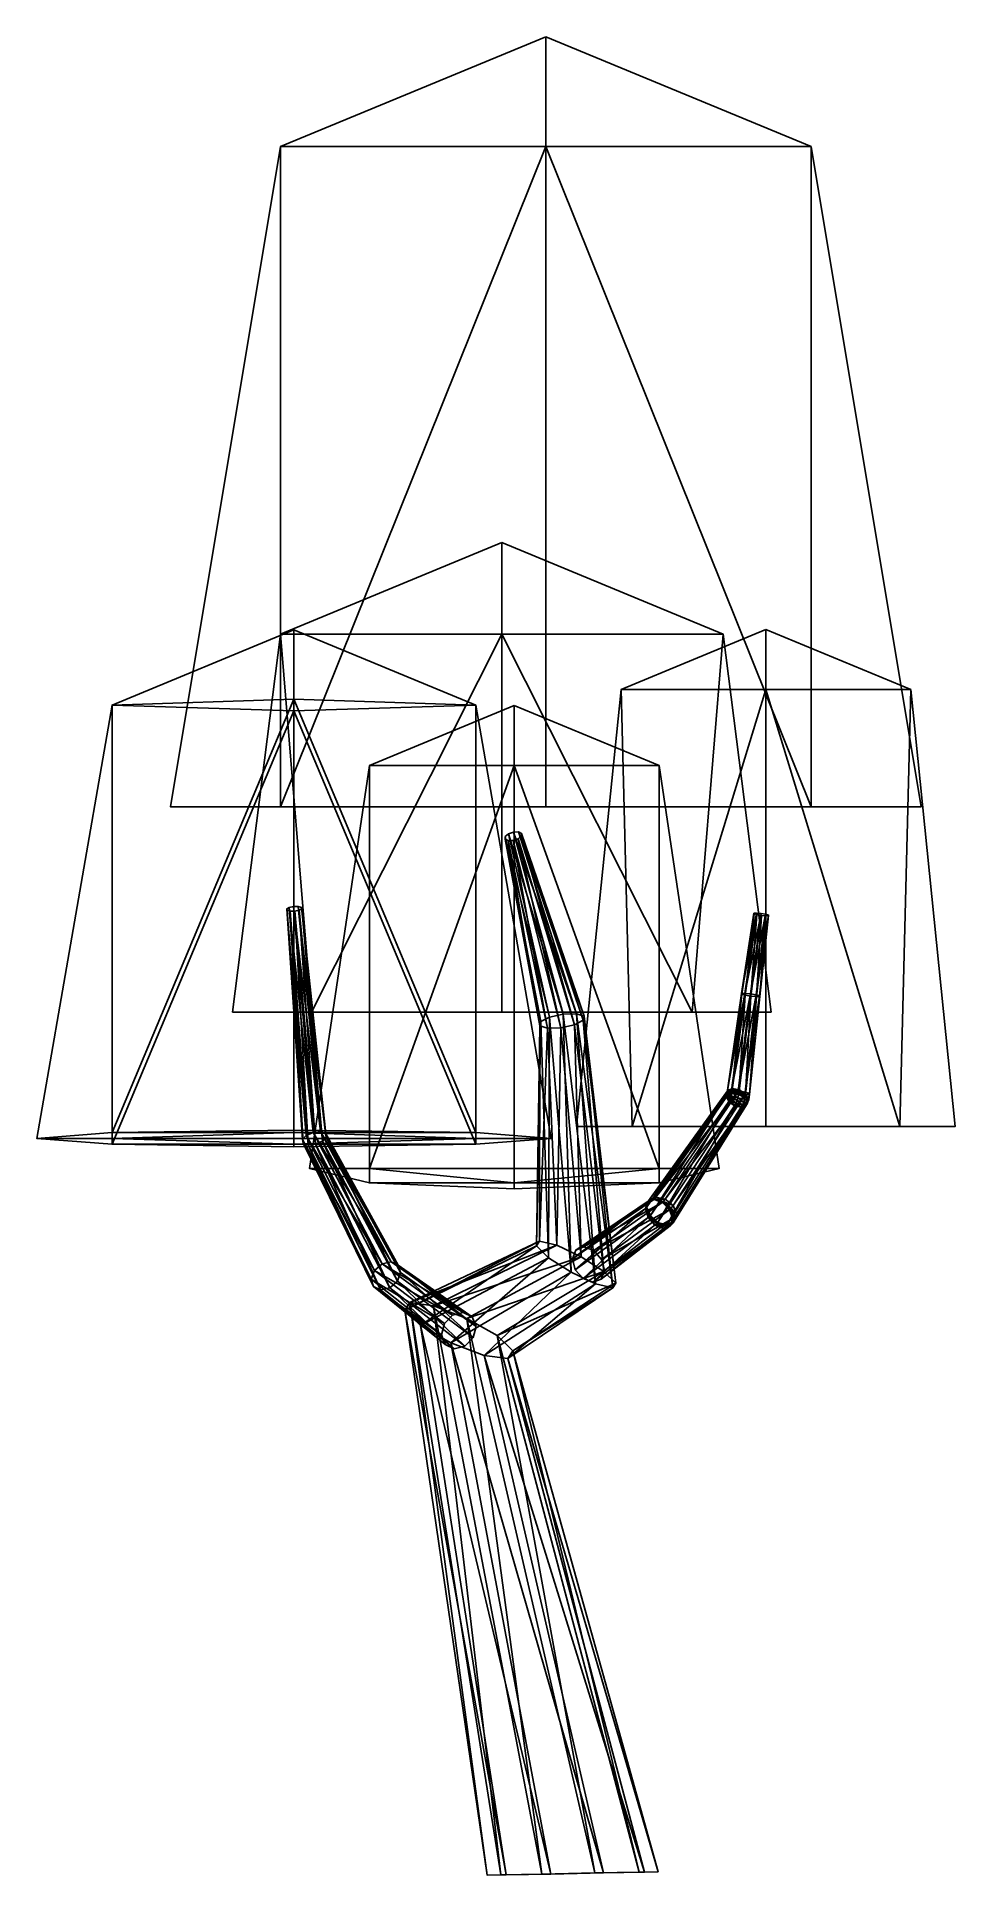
# Model space of a CAD drawing. Extents: x -296 to 214, y -1 to 1020.
import ezdxf

# ---------------------------------------------------------------- set-up
doc = ezdxf.new("R2010")
doc.units = 0
for name, color, linetype in [('bark', 250, 'CONTINUOUS'), ('leaf', 250, 'CONTINUOUS'), ('leaf_2', 250, 'CONTINUOUS'), ('leaf_3', 250, 'CONTINUOUS'), ('leaf_4', 250, 'CONTINUOUS'), ('leaf_5', 250, 'CONTINUOUS')]:
    doc.layers.add(name, color=color, linetype=linetype)

msp = doc.modelspace()

# ---------------------------------------------------------------- meshes
at = {"layer": 'bark'}
mesh = msp.add_polyface(dxfattribs=at)
corners = [(-145.708336, 404.7042, -145.071277), (-141.614511, 405.166074, -146.216511), (-153.117051, 534.656394, -183.393281), (-137.791194, 406.874628, -145.005122), (-150.676476, 535.154637, -182.468711), (-135.698763, 409.177251, -141.899821), (-149.305468, 535.933088, -180.330061), (-136.136455, 411.19442, -138.086726), (-149.527703, 536.694405, -177.79422), (-138.937087, 412.155645, -135.02231), (-151.258297, 537.147791, -175.829795), (-143.030912, 411.693771, -133.877076), (-153.83622, 537.120068, -175.187129), (-146.854229, 409.985217, -135.088464), (-156.276795, 536.621825, -176.111699), (-148.94666, 407.682594, -138.193766), (-157.647804, 535.843374, -178.250349), (-148.508968, 405.665425, -142.006861), (-157.425568, 535.082056, -180.78619), (-155.694974, 534.62867, -182.750614), (-12.329536, 342.045569, 55.986963), (-19.00296, 348.651467, 43.5375), (-16.608592, 473.222177, 35.497509), (-17.237481, 351.296789, 29.994206), (-17.05219, 470.880568, 27.76264), (-7.70745, 348.971112, 20.53016), (-12.803864, 469.583693, 21.13968), (-4.050816, 477.404521, 43.188937), (-11.642509, 475.714105, 41.38983), (-34.547168, 577.578328, -22.051489), (-36.297674, 576.067965, -23.955849), (-36.341266, 574.61444, -26.574517), (-34.661293, 573.772949, -28.907249), (-5.486329, 469.826914, 18.158374), (-31.899449, 573.864915, -30.063022), (2.105365, 471.51733, 19.95748), (-29.110663, 574.855208, -29.60037), (7.071448, 474.009258, 25.849801), (-27.360157, 576.365571, -27.69601), (7.515046, 476.350867, 33.58467), (3.266719, 477.647742, 40.207631), (-28.996538, 578.660587, -22.74461), (-31.758382, 578.568622, -21.588837), (-99.638005, 339.866598, -66.859269), (-27.316565, 577.819097, -25.077343)]
mesh.append_faces([[corners[k] for k in face] for face in [(0, 1, 2), (1, 3, 4), (3, 5, 6), (5, 7, 8), (7, 9, 10), (9, 11, 12), (11, 13, 14), (13, 15, 16), (15, 17, 18), (17, 0, 19), (20, 21, 22), (21, 23, 24), (23, 25, 26), (27, 28, 29), (28, 22, 30), (22, 24, 31), (24, 26, 32), (26, 33, 34), (33, 35, 36), (35, 37, 38), (39, 40, 41), (40, 27, 42), (43, 11, 9), (0, 2, 19), (1, 4, 2), (3, 6, 4), (5, 8, 6), (7, 10, 8), (9, 12, 10), (11, 14, 12), (13, 16, 14), (15, 18, 16), (17, 19, 18), (20, 22, 28), (21, 24, 22), (23, 26, 24), (25, 33, 26), (27, 29, 42), (28, 30, 29), (22, 31, 30), (24, 32, 31), (26, 34, 32), (33, 36, 34), (35, 38, 36), (37, 44, 38), (39, 41, 44), (40, 42, 41)]])
mesh = msp.add_polyface(dxfattribs=at)
corners = [(43.934588, 365.019878, 95.630279), (42.000844, 369.705082, 93.117217), (86.310616, 432.057276, 181.387982), (43.282964, 373.75924, 89.385469), (87.134231, 434.827865, 178.496439), (47.291222, 375.633803, 85.860435), (89.96179, 436.097388, 175.843487), (52.494599, 374.61275, 83.888559), (93.713264, 435.380929, 174.442462), (56.905583, 371.08609, 84.22303), (96.955716, 432.952153, 174.82851), (58.839327, 366.400886, 86.736092), (98.450639, 429.738768, 176.854172), (91.047992, 426.415114, 183.799692), (87.80554, 428.843891, 183.413645), (88.403744, 429.991089, 184.381808), (86.671347, 432.723196, 181.906144), (87.203759, 434.905117, 178.500051), (86.830697, 433.11166, 182.012588), (89.797617, 435.703433, 175.464541), (89.333338, 434.629571, 174.803669), (88.930911, 431.200555, 184.986124), (86.79906, 433.029164, 181.96668), (86.98441, 434.421427, 178.123237), (86.748852, 433.643869, 177.962722), (89.020333, 433.56715, 174.609205), (89.151781, 431.957833, 185.091704), (87.162667, 434.648696, 182.176802), (87.08198, 435.141134, 178.187169), (89.35094, 435.181395, 174.868076), (7.071448, 474.009258, 25.849801), (7.515046, 476.350867, 33.58467), (-27.316565, 577.819097, -25.077343), (53.548949, 360.472165, 93.992875), (94.799465, 425.698656, 182.398668), (48.345571, 361.493218, 95.964751), (97.627025, 426.968179, 179.745715), (57.557207, 362.346728, 90.467841), (89.562181, 433.892176, 185.313071), (0.233771, 334.002323, 62.587324), (-11.642509, 475.714105, 41.38983), (-4.050816, 477.404521, 43.188937), (5.946983, 342.562765, 18.760304), (2.105365, 471.51733, 19.95748), (-5.486329, 469.826914, 18.158374), (18.51029, 334.519519, 25.360665), (25.183715, 327.913621, 37.810128), (23.418235, 325.268299, 51.353422), (3.266719, 477.647742, 40.207631), (13.888204, 327.593976, 60.817468)]
mesh.append_faces([[corners[k] for k in face] for face in [(0, 1, 2), (1, 3, 4), (3, 5, 6), (5, 7, 8), (7, 9, 10), (9, 11, 12), (13, 14, 15), (14, 2, 16), (2, 4, 17), (4, 6, 17), (15, 16, 18), (16, 17, 18), (17, 19, 20), (21, 18, 22), (18, 23, 24), (23, 20, 25), (26, 22, 27), (22, 24, 28), (24, 25, 29), (30, 31, 32), (33, 13, 34), (35, 14, 13), (0, 2, 14), (1, 4, 2), (3, 6, 4), (5, 8, 6), (7, 10, 8), (9, 12, 10), (11, 36, 12), (37, 34, 36), (14, 16, 15), (2, 17, 16), (6, 19, 17), (15, 18, 21), (17, 23, 18), (17, 20, 23), (21, 22, 26), (18, 24, 22), (23, 25, 24), (26, 27, 38), (22, 28, 27), (24, 29, 28), (39, 40, 41), (42, 43, 44), (45, 30, 43), (46, 31, 30), (47, 48, 31), (49, 41, 48)]])
mesh = msp.add_polyface(dxfattribs=at)
corners = [(89.96179, 436.097388, 175.843487), (93.713264, 435.380929, 174.442462), (93.462154, 434.813213, 173.959075), (89.797617, 435.703433, 175.464541), (92.980268, 433.656586, 173.321847), (89.020333, 433.56715, 174.609205), (92.745876, 432.828311, 173.187058), (93.102882, 434.754102, 173.487305), (97.115932, 432.733246, 185.017257), (93.36399, 433.160539, 186.398028), (100.125589, 487.430959, 191.160583), (89.562181, 433.892176, 185.313071), (97.014948, 487.929358, 190.26632), (87.162667, 434.648696, 182.176802), (95.048683, 488.466231, 187.703166), (87.08198, 435.141134, 178.187169), (94.97784, 488.83651, 184.450157), (89.35094, 435.181395, 174.868076), (96.829478, 488.898762, 181.749833), (99.896336, 488.629209, 180.633625), (96.904691, 434.022465, 174.572262), (103.006976, 488.13081, 181.527887), (99.304205, 433.265945, 177.708531), (104.973241, 487.593938, 184.091042), (99.384892, 432.773507, 181.698165), (105.044085, 487.223658, 187.344051), (103.192446, 487.161406, 190.044375), (105.976838, 532.283085, 195.175999), (103.45407, 532.695371, 194.451334), (101.859588, 533.137401, 192.372461), (101.80243, 533.440335, 189.733438), (103.304428, 533.488462, 187.542282), (105.791871, 533.2634, 186.635941), (108.314639, 532.851115, 187.360606), (109.909121, 532.409085, 189.439479), (109.966279, 532.106151, 192.078502), (108.464281, 532.058023, 194.269658), (96.797642, 432.574492, 174.55869), (89.333338, 434.629571, 174.803669)]
mesh.append_faces([[corners[k] for k in face] for face in [(0, 1, 2), (3, 2, 4), (5, 6, 7), (8, 9, 10), (9, 11, 12), (11, 13, 14), (13, 15, 16), (15, 17, 18), (17, 7, 19), (7, 20, 21), (20, 22, 23), (22, 24, 25), (24, 8, 26), (26, 10, 27), (10, 12, 28), (12, 14, 29), (14, 16, 30), (16, 18, 31), (18, 19, 32), (19, 21, 33), (21, 23, 34), (23, 25, 35), (25, 26, 36), (0, 2, 3), (1, 37, 2), (3, 4, 38), (5, 7, 17), (6, 20, 7), (8, 10, 26), (9, 12, 10), (11, 14, 12), (13, 16, 14), (15, 18, 16), (17, 19, 18), (7, 21, 19), (20, 23, 21), (22, 25, 23), (24, 26, 25), (26, 27, 36), (10, 28, 27), (12, 29, 28), (14, 30, 29), (16, 31, 30), (18, 32, 31), (19, 33, 32), (21, 34, 33), (23, 35, 34), (25, 36, 35)]])
mesh = msp.add_polyface(dxfattribs=at)
corners = [(-94.387014, 333.895411, -74.030657), (-95.69545, 338.019972, -70.37222), (-136.136455, 411.19442, -138.086726), (-99.638005, 339.866598, -66.859269), (-138.937087, 412.155645, -135.02231), (-104.708758, 338.72994, -64.83363), (-143.030912, 411.693771, -133.877076), (-108.970853, 335.044163, -65.06903), (-146.854229, 409.985217, -135.088464), (46.856288, 360.118199, 94.391468), (43.076888, 364.352708, 94.833791), (43.878257, 365.036747, 95.702404), (41.607663, 369.45346, 92.762924), (42.124811, 369.887278, 93.296132), (43.009807, 373.472142, 88.969866), (43.158141, 373.581816, 89.087118), (46.747749, 374.873754, 84.903437), (47.748724, 360.882963, 95.386821), (44.345572, 365.470005, 96.114103), (42.263932, 370.011143, 93.399662), (43.046912, 373.466566, 88.96179), (41.819708, 369.471892, 92.888595), (42.810223, 373.162149, 88.667125), (46.395441, 374.51642, 84.495601), (46.506678, 374.625231, 84.585162), (43.913478, 364.964011, 95.637115), (42.000844, 369.705082, 93.117217), (43.282964, 373.75924, 89.385469), (0.233771, 334.002323, 62.587324), (-12.329536, 342.045569, 55.986963), (-11.642509, 475.714105, 41.38983), (-7.70745, 348.971112, 20.53016), (5.946983, 342.562765, 18.760304), (-5.486329, 469.826914, 18.158374), (18.51029, 334.519519, 25.360665), (2.105365, 471.51733, 19.95748), (25.183715, 327.913621, 37.810128), (7.071448, 474.009258, 25.849801), (23.418235, 325.268299, 51.353422), (7.515046, 476.350867, 33.58467), (13.888204, 327.593976, 60.817468), (3.266719, 477.647742, 40.207631), (-4.050816, 477.404521, 43.188937), (-105.545324, 324.245923, -74.646941), (-141.614511, 405.166074, -146.216511), (-145.708336, 404.7042, -145.071277), (-100.474571, 325.382581, -76.672579), (-137.791194, 406.874628, -145.005122), (-96.212476, 329.068357, -76.43718), (-135.698763, 409.177251, -141.899821), (-148.94666, 407.682594, -138.193766), (-110.796315, 330.217109, -67.475553), (-148.508968, 405.665425, -142.006861), (-109.487879, 326.092548, -71.133989), (1.018809, 341.497042, 43.034203), (2.858137, 346.338782, 38.875337), (7.39009, 348.103312, 34.351006), (51.393722, 373.122927, 82.116875), (12.883615, 346.116643, 31.18935), (55.173122, 368.888417, 81.674551), (43.934588, 365.019878, 95.630279), (47.291222, 375.633803, 85.860435)]
mesh.append_faces([[corners[k] for k in face] for face in [(0, 1, 2), (1, 3, 4), (3, 5, 6), (5, 7, 8), (9, 10, 11), (10, 12, 13), (12, 14, 15), (14, 16, 15), (17, 11, 18), (11, 13, 19), (13, 15, 20), (18, 19, 21), (19, 20, 22), (20, 23, 24), (25, 21, 26), (21, 22, 27), (28, 29, 30), (31, 32, 33), (32, 34, 35), (34, 36, 37), (36, 38, 39), (38, 40, 41), (40, 28, 42), (43, 44, 45), (46, 47, 44), (48, 49, 47), (0, 2, 49), (1, 4, 2), (5, 8, 6), (7, 50, 8), (51, 52, 50), (53, 45, 52), (54, 14, 12), (55, 16, 14), (56, 57, 16), (58, 59, 57), (10, 13, 11), (12, 15, 13), (11, 19, 18), (13, 20, 19), (15, 23, 20), (18, 21, 25), (19, 22, 21), (20, 24, 22), (25, 26, 60), (21, 27, 26), (22, 61, 27)]])
mesh = msp.add_polyface(dxfattribs=at)
corners = [(94.799465, 425.698656, 182.398668), (91.047992, 426.415114, 183.799692), (91.739232, 427.752368, 184.981424), (93.713264, 435.380929, 174.442462), (96.955716, 432.952153, 174.82851), (96.797642, 432.574492, 174.55869), (98.450639, 429.738768, 176.854172), (98.530039, 429.842384, 177.034354), (97.627025, 426.968179, 179.745715), (97.997627, 427.660463, 180.440447), (95.403769, 426.862148, 183.475958), (92.482841, 429.41809, 185.908053), (88.403744, 429.991089, 184.381808), (88.930911, 431.200555, 184.986124), (93.462154, 434.813213, 173.959075), (96.532198, 431.874121, 174.243777), (98.632412, 429.963017, 177.217312), (98.478699, 428.653249, 181.106663), (96.129772, 428.445106, 184.426231), (92.908355, 430.839086, 186.144139), (89.151781, 431.957833, 185.091704), (89.333338, 434.629571, 174.803669), (92.980268, 433.656586, 173.321847), (92.745876, 432.828311, 173.187058), (96.502449, 431.709564, 174.239493), (98.905379, 430.023528, 181.368475), (96.633897, 430.100247, 184.721992), (93.36399, 433.160539, 186.398028), (89.562181, 433.892176, 185.313071), (96.904691, 434.022465, 174.572262), (98.85517, 430.638232, 177.364517), (99.304205, 433.265945, 177.708531), (99.384892, 432.773507, 181.698165), (97.115932, 432.733246, 185.017257), (89.020333, 433.56715, 174.609205)]
mesh.append_faces([[corners[k] for k in face] for face in [(0, 1, 2), (3, 4, 5), (4, 6, 7), (6, 8, 9), (8, 0, 10), (10, 2, 11), (2, 12, 13), (14, 5, 15), (5, 7, 16), (7, 9, 17), (9, 10, 18), (18, 11, 19), (11, 13, 20), (21, 22, 23), (22, 15, 24), (15, 16, 24), (16, 17, 25), (17, 18, 26), (26, 19, 27), (19, 20, 28), (23, 24, 29), (24, 30, 31), (30, 25, 32), (25, 26, 33), (0, 2, 10), (1, 12, 2), (4, 7, 5), (6, 9, 7), (8, 10, 9), (10, 11, 18), (2, 13, 11), (14, 15, 22), (5, 16, 15), (7, 17, 16), (9, 18, 17), (18, 19, 26), (11, 20, 19), (21, 23, 34), (22, 24, 23), (16, 30, 24), (16, 25, 30), (17, 26, 25), (26, 27, 33), (19, 28, 27), (24, 31, 29), (30, 32, 31), (25, 33, 32)]])
mesh = msp.add_polyface(dxfattribs=at)
corners = [(46.747749, 374.873754, 84.903437), (51.393722, 373.122927, 82.116875), (51.092652, 372.838742, 81.766165), (55.173122, 368.888417, 81.674551), (54.963119, 368.684958, 81.450582), (56.642347, 363.787665, 83.745418), (56.716565, 363.834427, 83.856854), (55.240203, 359.768983, 87.538476), (55.683235, 360.139888, 88.065868), (43.158141, 373.581816, 89.087118), (46.583552, 374.709175, 84.683062), (46.395441, 374.51642, 84.495601), (51.030494, 372.759696, 81.70703), (57.26328, 364.326264, 84.375656), (56.4803, 360.87084, 88.813528), (48.496718, 361.577711, 96.068288), (44.345572, 365.470005, 96.114103), (43.913478, 364.964011, 95.637115), (51.497153, 373.302288, 82.201877), (55.18164, 368.867402, 81.661215), (55.875458, 369.698641, 82.427605), (57.969227, 365.19076, 85.176124), (56.978712, 361.500502, 89.397595), (53.282257, 360.037421, 93.479558), (48.291782, 361.360363, 95.862843), (48.345571, 361.493218, 95.964751), (43.934588, 365.019878, 95.630279), (42.810223, 373.162149, 88.667125), (46.506678, 374.625231, 84.585162), (47.291222, 375.633803, 85.860435), (52.494599, 374.61275, 83.888559), (56.905583, 371.08609, 84.22303), (58.839327, 366.400886, 86.736092), (57.557207, 362.346728, 90.467841), (53.548949, 360.472165, 93.992875), (91.047992, 426.415114, 183.799692), (87.80554, 428.843891, 183.413645), (97.627025, 426.968179, 179.745715), (94.799465, 425.698656, 182.398668), (46.856288, 360.118199, 94.391468), (43.878257, 365.036747, 95.702404), (47.748724, 360.882963, 95.386821)]
mesh.append_faces([[corners[k] for k in face] for face in [(0, 1, 2), (1, 3, 4), (3, 5, 6), (5, 7, 8), (9, 10, 11), (10, 2, 12), (2, 4, 12), (4, 6, 13), (6, 8, 14), (15, 16, 17), (11, 12, 18), (12, 19, 20), (19, 13, 21), (13, 14, 22), (23, 24, 25), (24, 17, 26), (27, 28, 29), (28, 18, 30), (18, 20, 31), (20, 21, 32), (21, 22, 33), (34, 25, 35), (25, 26, 36), (32, 33, 37), (33, 34, 38), (39, 40, 41), (0, 10, 9), (0, 2, 10), (1, 4, 2), (3, 6, 4), (5, 8, 6), (41, 16, 15), (10, 12, 11), (4, 19, 12), (4, 13, 19), (6, 14, 13), (15, 24, 23), (15, 17, 24), (11, 18, 28), (12, 20, 18), (19, 21, 20), (13, 22, 21), (24, 26, 25), (28, 30, 29), (18, 31, 30), (20, 32, 31), (21, 33, 32), (22, 34, 33)]])
mesh = msp.add_polyface(dxfattribs=at)
corners = [(-105.545324, 324.245923, -74.646941), (-100.474571, 325.382581, -76.672579), (-141.614511, 405.166074, -146.216511), (-96.212476, 329.068357, -76.43718), (-137.791194, 406.874628, -145.005122), (-94.387014, 333.895411, -74.030657), (-135.698763, 409.177251, -141.899821), (-108.970853, 335.044163, -65.06903), (-110.796315, 330.217109, -67.475553), (-148.94666, 407.682594, -138.193766), (-109.487879, 326.092548, -71.133989), (-148.508968, 405.665425, -142.006861), (-145.708336, 404.7042, -145.071277), (12.424947, 328.461775, 41.486067), (6.931422, 330.448445, 44.647723), (46.856288, 360.118199, 94.391468), (2.574665, 335.427473, 45.239058), (43.076888, 364.352708, 94.833791), (1.018809, 341.497042, 43.034203), (41.607663, 369.45346, 92.762924), (2.858137, 346.338782, 38.875337), (43.009807, 373.472142, 88.969866), (7.39009, 348.103312, 34.351006), (46.747749, 374.873754, 84.903437), (12.883615, 346.116643, 31.18935), (51.393722, 373.122927, 82.116875), (17.240372, 341.137615, 30.598014), (55.173122, 368.888417, 81.674551), (18.796229, 335.068046, 32.802869), (56.642347, 363.787665, 83.745418), (16.9569, 330.226306, 36.961735), (55.240203, 359.768983, 87.538476), (51.502261, 358.367372, 91.604905), (47.748724, 360.882963, 95.386821), (52.257824, 359.012529, 92.469924), (48.496718, 361.577711, 96.068288), (55.683235, 360.139888, 88.065868), (53.131771, 359.820987, 93.279716), (53.282257, 360.037421, 93.479558), (56.4803, 360.87084, 88.813528), (56.978712, 361.500502, 89.397595), (53.548949, 360.472165, 93.992875), (-92.083341, 312.928643, 6.241515), (-89.346902, 317.120907, -10.227664), (-17.237481, 351.296789, 29.994206), (-76.204142, 315.388197, -21.560023), (-7.70745, 348.971112, 20.53016), (-52.524416, 303.928834, -1.067158), (-95.69545, 338.019972, -70.37222), (-54.622808, 309.269147, 2.279415), (-99.638005, 339.866598, -66.859269), (-59.578302, 311.683592, 5.985528), (-104.708758, 338.72994, -64.83363), (-65.498068, 310.249934, 8.635571), (-70.120957, 305.51578, 9.217319), (48.345571, 361.493218, 95.964751), (-66.53045, 294.825901, 29.868393), (-12.329536, 342.045569, 55.986963), (0.233771, 334.002323, 62.587324), (-83.368232, 304.412709, 21.556846), (-19.00296, 348.651467, 43.5375), (5.946983, 342.562765, 18.760304), (-57.675148, 308.392351, -23.426987), (18.51029, 334.519519, 25.360665)]
mesh.append_faces([[corners[k] for k in face] for face in [(0, 1, 2), (1, 3, 4), (3, 5, 6), (7, 8, 9), (8, 10, 11), (10, 0, 12), (13, 14, 15), (14, 16, 17), (16, 18, 19), (18, 20, 21), (20, 22, 23), (22, 24, 25), (24, 26, 27), (26, 28, 29), (28, 30, 31), (30, 13, 32), (32, 15, 33), (31, 32, 34), (34, 33, 35), (36, 34, 37), (37, 35, 38), (39, 37, 38), (40, 38, 41), (42, 43, 44), (43, 45, 46), (47, 48, 5), (49, 50, 48), (51, 52, 50), (53, 7, 52), (54, 8, 7), (13, 15, 32), (14, 17, 15), (16, 19, 17), (26, 29, 27), (28, 31, 29), (30, 32, 31), (32, 33, 34), (31, 34, 36), (34, 35, 37), (36, 37, 39), (39, 38, 40), (38, 55, 41), (56, 57, 58), (59, 60, 57), (42, 44, 60), (43, 46, 44), (45, 61, 46), (62, 63, 61)]])
mesh = msp.add_polyface(dxfattribs=at)
corners = [(-64.627296, 291.53466, 0.455878), (-58.707529, 292.968318, -2.194166), (-100.474571, 325.382581, -76.672579), (-54.084641, 297.702472, -2.775913), (-96.212476, 329.068357, -76.43718), (-52.524416, 303.928834, -1.067158), (-94.387014, 333.895411, -74.030657), (-54.622808, 309.269147, 2.279415), (-95.69545, 338.019972, -70.37222), (-59.578302, 311.683592, 5.985528), (-99.638005, 339.866598, -66.859269), (-65.498068, 310.249934, 8.635571), (-104.708758, 338.72994, -64.83363), (-70.120957, 305.51578, 9.217319), (-108.970853, 335.044163, -65.06903), (-71.681182, 299.289417, 7.508564), (-110.796315, 330.217109, -67.475553), (-69.58279, 293.949105, 4.161991), (-109.487879, 326.092548, -71.133989), (-105.545324, 324.245923, -74.646941), (-11.044996, -0.294285, 46.807973), (-35.698296, -0.774464, 30.48734), (-83.368232, 304.412709, 21.556846), (-46.268197, -0.958825, 2.521579), (-92.083341, 312.928643, 6.241515), (-38.717358, -0.776946, -26.407339), (-89.346902, 317.120907, -10.227664), (-15.929941, -0.298301, -45.249551), (-76.204142, 315.388197, -21.560023), (13.390034, 0.294285, -46.807973), (-57.675148, 308.392351, -23.426987), (38.043334, 0.774464, -30.48734), (-40.837366, 298.805543, -15.11544), (48.613235, 0.958825, -2.521579), (-32.122257, 290.289609, 0.199891), (41.062396, 0.776946, 26.407339), (-34.858696, 286.097345, 16.66907), (18.274979, 0.298301, 45.249551), (-48.001456, 287.830055, 28.001429), (-66.53045, 294.825901, 29.868393), (-12.329536, 342.045569, 55.986963), (-19.00296, 348.651467, 43.5375), (5.946983, 342.562765, 18.760304), (18.51029, 334.519519, 25.360665), (25.183715, 327.913621, 37.810128), (23.418235, 325.268299, 51.353422), (13.888204, 327.593976, 60.817468), (0.233771, 334.002323, 62.587324)]
mesh.append_faces([[corners[k] for k in face] for face in [(0, 1, 2), (1, 3, 4), (3, 5, 6), (5, 7, 8), (7, 9, 10), (9, 11, 12), (11, 13, 14), (13, 15, 16), (15, 17, 18), (17, 0, 19), (20, 21, 22), (21, 23, 24), (23, 25, 26), (25, 27, 28), (27, 29, 30), (29, 31, 32), (31, 33, 34), (33, 35, 36), (35, 37, 38), (37, 20, 39), (39, 22, 40), (22, 24, 41), (28, 30, 42), (30, 32, 43), (32, 34, 44), (34, 36, 45), (36, 38, 46), (38, 39, 47), (0, 2, 19), (1, 4, 2), (3, 6, 4), (15, 18, 16), (17, 19, 18), (20, 22, 39), (21, 24, 22), (23, 26, 24), (25, 28, 26), (27, 30, 28), (29, 32, 30), (31, 34, 32), (33, 36, 34), (35, 38, 36), (37, 39, 38), (32, 44, 43), (34, 45, 44), (36, 46, 45), (38, 47, 46)]])
at = {"layer": 'leaf'}
mesh = msp.add_polyface(dxfattribs=at)
corners = [(-187.700198, 478.538075, 163.343061), (-38.161658, 478.538075, 344.861402), (111.376882, 478.538075, 163.343061), (-38.161658, 478.538075, -18.175279), (-38.161658, 739.340288, 163.343061), (-38.161658, 478.538075, 163.343061), (-38.161658, 688.415489, 286.286404), (-143.901374, 478.538075, 291.695911), (-161.105, 688.415489, 163.343061), (84.781684, 688.415489, 163.343061), (67.578058, 478.538075, 291.695911), (-38.161658, 688.415489, 40.399719), (67.578058, 478.538075, 34.990212), (-143.901374, 478.538075, 34.990212), (-143.901374, 478.538075, 163.343061), (-38.161658, 478.538075, 291.695911), (67.578058, 478.538075, 163.343061), (-38.161658, 478.538075, 34.990212)]
mesh.append_faces([[corners[k] for k in face] for face in [(4, 6, 8), (6, 1, 7), (7, 8, 6), (8, 7, 0), (4, 9, 6), (9, 2, 10), (10, 6, 9), (6, 10, 1), (4, 11, 9), (11, 3, 12), (12, 9, 11), (9, 12, 2), (4, 8, 11), (8, 0, 13), (13, 11, 8), (11, 13, 3), (5, 14, 15), (14, 0, 7), (7, 15, 14), (15, 7, 1), (5, 15, 16), (15, 1, 10), (10, 16, 15), (16, 10, 2), (5, 16, 17), (16, 2, 12), (12, 17, 16), (17, 12, 3), (5, 17, 14), (17, 3, 13), (13, 14, 17), (14, 13, 0)]])
at = {"layer": 'leaf_2'}
mesh = msp.add_polyface(dxfattribs=at)
corners = [(-145.054022, 391.663276, -146.993976), (-31.265971, 391.663276, -33.205925), (82.52208, 391.663276, -146.993976), (-31.265971, 391.663276, -260.782027), (-31.265971, 648.841872, -146.993976), (-31.265971, 380.28447, -146.993976), (-31.265971, 615.514123, -66.533674), (-111.726274, 391.663276, -66.533674), (-111.726274, 615.514123, -146.993976), (49.194331, 615.514123, -146.993976), (49.194331, 391.663276, -66.533674), (-31.265971, 615.514123, -227.454279), (49.194331, 391.663276, -227.454279), (-111.726274, 391.663276, -227.454279), (-111.726274, 383.617245, -146.993976), (-31.265971, 383.617245, -66.533674), (49.194331, 383.617245, -146.993976), (-31.265971, 383.617245, -227.454279)]
mesh.append_faces([[corners[k] for k in face] for face in [(4, 6, 8), (6, 1, 7), (7, 8, 6), (8, 7, 0), (4, 9, 6), (9, 2, 10), (10, 6, 9), (6, 10, 1), (4, 11, 9), (11, 3, 12), (12, 9, 11), (9, 12, 2), (4, 8, 11), (8, 0, 13), (13, 11, 8), (11, 13, 3), (5, 14, 15), (14, 0, 7), (7, 15, 14), (15, 7, 1), (5, 15, 16), (15, 1, 10), (10, 16, 15), (16, 10, 2), (5, 16, 17), (16, 2, 12), (12, 17, 16), (17, 12, 3), (5, 17, 14), (17, 3, 13), (13, 14, 17), (14, 13, 0)]])
at = {"layer": 'leaf_3'}
mesh = msp.add_polyface(dxfattribs=at)
corners = [(-296.461696, 408.383747, -160.99896), (-153.657696, 690.919294, -153.633433), (-10.853687, 408.38375, -160.998935), (-153.657692, 408.383749, -160.998947), (-153.657679, 412.995031, -303.728481), (-153.657704, 403.772466, -18.269414), (-153.657686, 652.37545, -255.909067), (-254.635375, 649.11478, -154.984055), (-254.635363, 411.644417, -261.923977), (-52.680003, 411.644419, -261.923959), (-52.680015, 649.114782, -154.984038), (-153.657683, 411.644418, -261.923968), (-52.680012, 408.38375, -160.998939), (-254.635371, 408.383747, -160.998956), (-254.63538, 405.123078, -60.073935), (-153.657704, 645.854112, -54.059026), (-52.680021, 405.123081, -60.073918), (-153.6577, 405.123079, -60.073926)]
mesh.append_faces([[corners[k] for k in face] for face in [(4, 6, 8), (6, 1, 7), (7, 8, 6), (8, 7, 0), (4, 9, 6), (9, 2, 10), (10, 6, 9), (6, 10, 1), (4, 11, 9), (11, 3, 12), (12, 9, 11), (9, 12, 2), (4, 8, 11), (8, 0, 13), (13, 11, 8), (11, 13, 3), (5, 14, 15), (14, 0, 7), (7, 15, 14), (15, 7, 1), (5, 15, 16), (15, 1, 10), (10, 16, 15), (16, 10, 2), (5, 16, 17), (16, 2, 12), (12, 17, 16), (17, 12, 3), (5, 17, 14), (17, 3, 13), (13, 14, 17), (14, 13, 0)]])
at = {"layer": 'leaf_4'}
mesh = msp.add_polyface(dxfattribs=at)
corners = [(3.324121, 415.02485, 194.269658), (108.464281, 415.02485, 299.409817), (213.60444, 415.02485, 194.269658), (108.464281, 415.02485, 89.129499), (108.464281, 691.062266, 194.269658), (108.464281, 415.02485, 194.269658), (108.464281, 657.734517, 274.72996), (34.118961, 415.02485, 268.614977), (28.003978, 657.734517, 194.269658), (188.924583, 657.734517, 194.269658), (182.8096, 415.02485, 268.614977), (108.464281, 657.734517, 113.809355), (182.8096, 415.02485, 119.924338), (34.118961, 415.02485, 119.924338), (34.118961, 415.02485, 194.269658), (108.464281, 415.02485, 268.614977), (182.8096, 415.02485, 194.269658), (108.464281, 415.02485, 119.924338)]
mesh.append_faces([[corners[k] for k in face] for face in [(4, 6, 8), (6, 1, 7), (7, 8, 6), (8, 7, 0), (4, 9, 6), (9, 2, 10), (10, 6, 9), (6, 10, 1), (4, 11, 9), (11, 3, 12), (12, 9, 11), (9, 12, 2), (4, 8, 11), (8, 0, 13), (13, 11, 8), (11, 13, 3), (5, 14, 15), (14, 0, 7), (7, 15, 14), (15, 7, 1), (5, 15, 16), (15, 1, 10), (10, 16, 15), (16, 10, 2), (5, 16, 17), (16, 2, 12), (12, 17, 16), (17, 12, 3), (5, 17, 14), (17, 3, 13), (13, 14, 17), (14, 13, 0)]])
at = {"layer": 'leaf_5'}
mesh = msp.add_polyface(dxfattribs=at)
corners = [(-222.185476, 592.516865), (-13.782452, 592.516865, 208.403024), (194.620572, 592.516865), (-13.782452, 592.516865, -208.403024), (-13.782452, 1020.353803), (-13.782452, 592.516865), (-13.782452, 959.313971, 147.363192), (-161.145644, 592.516865, 147.363192), (-161.145644, 959.313971), (133.580739, 959.313971), (133.580739, 592.516865, 147.363192), (-13.782452, 959.313971, -147.363192), (133.580739, 592.516865, -147.363192), (-161.145644, 592.516865, -147.363192), (-161.145644, 592.516865), (-13.782452, 592.516865, 147.363192), (133.580739, 592.516865), (-13.782452, 592.516865, -147.363192)]
mesh.append_faces([[corners[k] for k in face] for face in [(4, 6, 8), (6, 1, 7), (7, 8, 6), (8, 7, 0), (4, 9, 6), (9, 2, 10), (10, 6, 9), (6, 10, 1), (4, 11, 9), (11, 3, 12), (12, 9, 11), (9, 12, 2), (4, 8, 11), (8, 0, 13), (13, 11, 8), (11, 13, 3), (5, 14, 15), (14, 0, 7), (7, 15, 14), (15, 7, 1), (5, 15, 16), (15, 1, 10), (10, 16, 15), (16, 10, 2), (5, 16, 17), (16, 2, 12), (12, 17, 16), (17, 12, 3), (5, 17, 14), (17, 3, 13), (13, 14, 17), (14, 13, 0)]])

doc.saveas('drawing.dxf')
